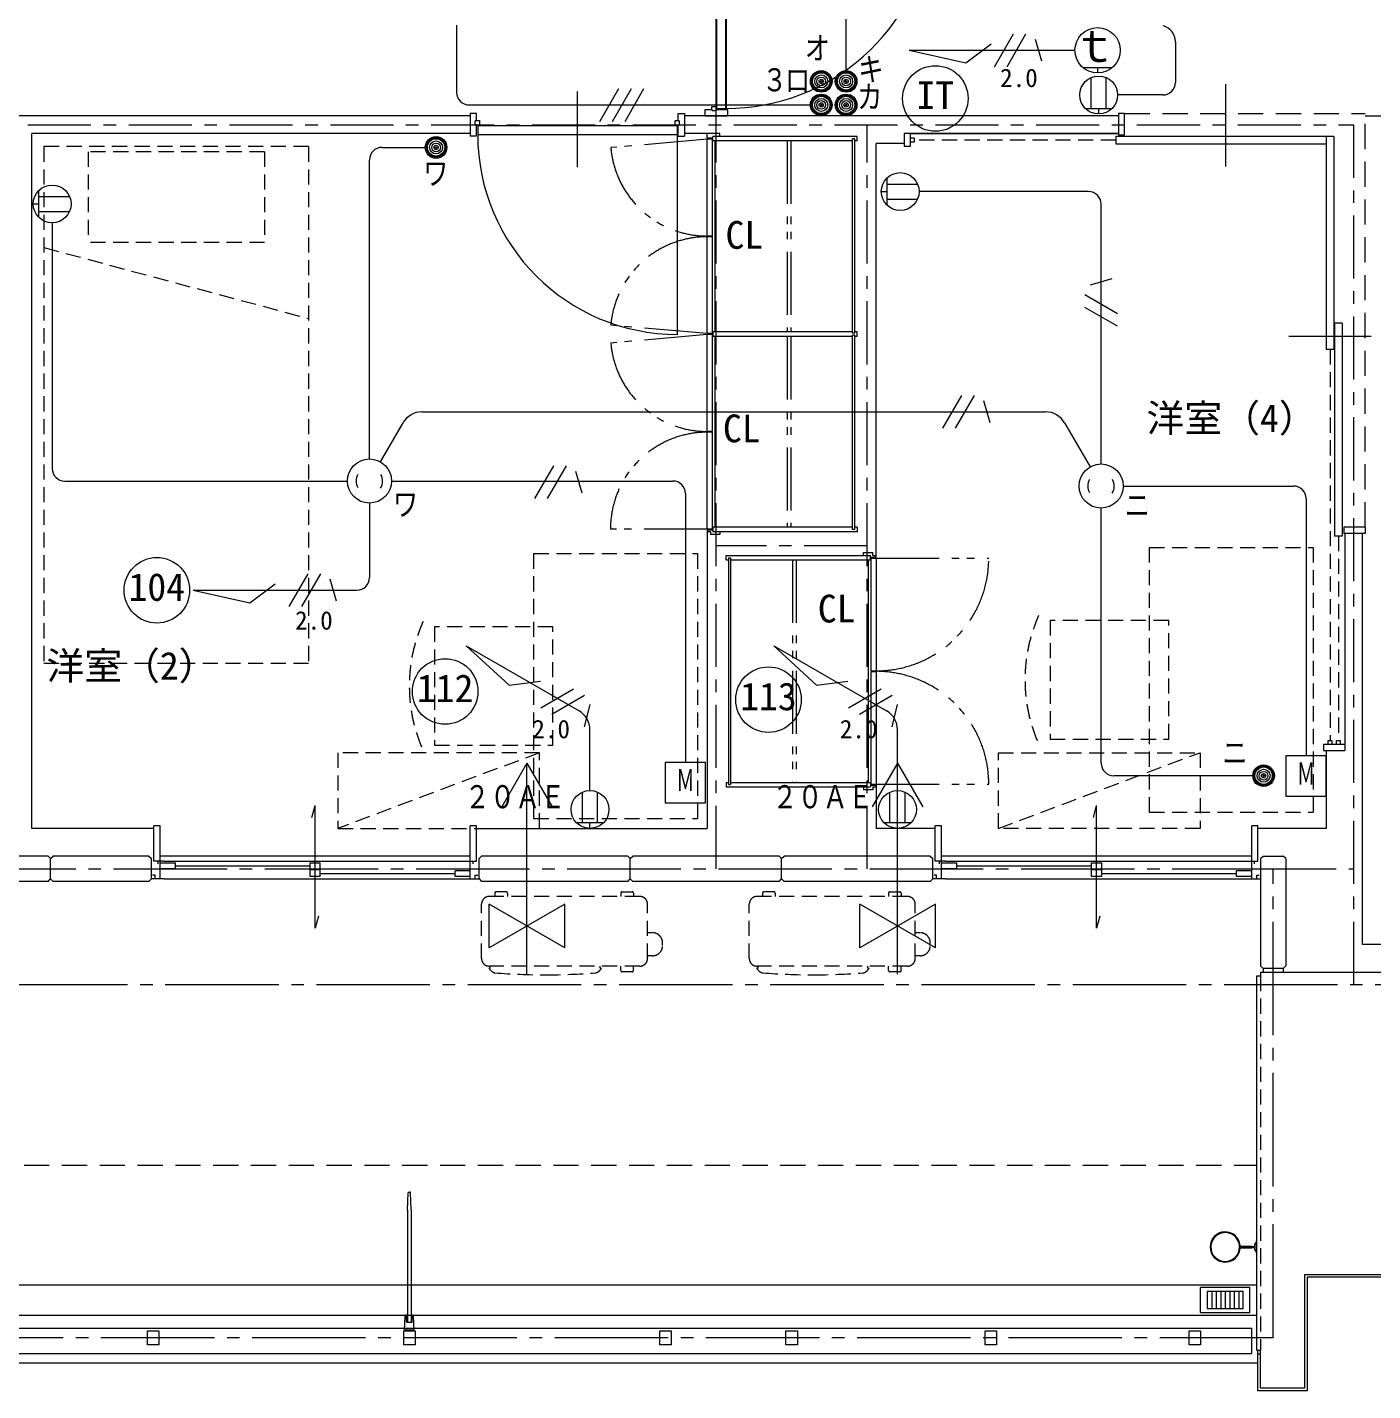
# Model space of a CAD drawing. Units: millimetres at full size, sheet at 1:50. Extents: x -15705 to 14525, y -10775 to 5709.
# Drawn here: x -966 to 4372, y -3131 to 2276 of the extents above; entities that cross this region are included whole.
import ezdxf
from ezdxf.enums import TextEntityAlignment as Align

# ---------------------------------------------------------------- set-up
doc = ezdxf.new("R2010")
doc.units = ezdxf.units.MM
doc.header["$LTSCALE"] = 50
for name, pattern in [('CHAIN1', [8, 5, -1, 1, -1]), ('CHAIN2', [12, 9, -1, 1, -1]), ('DASHED1', [1.8, 1.2, -0.6]), ('DASHED2', [3, 2, -1]), ('DOUBLE_CHAIN1', [8.8, 5, -1, 0.6, -0.6, 0.6, -1])]:
    doc.linetypes.add(name, pattern=pattern)
for name, color, linetype, lineweight in [('0-3_建築', 1, 'Continuous', 9), ('0-7_部材', 5, 'Continuous', 18), ('7-0_天井割付', 7, 'CHAIN2', 9), ('7-1_壁断面線', 7, 'CHAIN1', 9), ('7-2_張出基準', 7, 'Continuous', 9), ('7-3_点検口', 7, 'Continuous', 9), ('7-4_ｸﾞA名称', 7, 'Continuous', 9), ('7-5_ｸﾞB名称', 7, 'Continuous', 9), ('7-7_補助線', 7, 'DASHED1', 9), ('7-8_敷地', 7, 'Continuous', 9), ('7-9_表示線', 7, 'Continuous', 9), ('7-A_排水･ﾀﾞｸ', 7, 'Continuous', 9), ('7-B_ハッチング', 7, 'DASHED2', 9), ('7-C_電気設備', 7, 'Continuous', 9), ('7-D_記号', 7, 'Continuous', 9), ('7-E_文字', 7, 'Continuous', 9)]:
    doc.layers.add(name, color=color, linetype=linetype, lineweight=lineweight)
doc.styles.add('ＭＳ ゴシック', font='')
doc.styles.get('ＭＳ ゴシック').set_extended_font_data('MS Gothic')

msp = doc.modelspace()

# ---------------------------------------------------------------- linework, layer by layer
at = {"layer": '0-3_建築'}
for p, q in [((737.68, 2283.9), (737.68, 2017.53)), ((2283, 2104.16), (2283, 2313.9)), ((2871.39, 2119.44), (2946.39, 2249.34)), ((2921.39, 2119.44), (2996.39, 2249.34)), ((3058.89, 2141.09), (3033.89, 2227.69)), ((3589.51, 2218.46), (3589.51, 2057.16)), ((2532.8, 2184.39), (3190.58, 2184.39)), ((1305.87, 1902.58), (1380.87, 2032.48)), ((1355.87, 1902.58), (1430.87, 2032.48)), ((1405.87, 1902.58), (1480.87, 2032.48)), ((3539.51, 2007.16), (3359.87, 2007.16)), ((787.68, 1967.53), (2145.63, 1967.53)), ((441.85, 1799.32), (613, 1799.32)), ((391.85, 563.9), (391.85, 1749.32)), ((3244.39, 1624.12), (2572.44, 1624.12)), ((3294.39, 544.02), (3294.39, 1574.12)), ((-866.8, 1500.09), (-866.8, 526.4)), ((3337.69, 1277.46), (3251.09, 1252.46)), ((3359.34, 1139.96), (3229.44, 1214.96)), ((3359.34, 1089.96), (3229.44, 1164.96)), ((2667.19, 685.72), (2742.19, 815.62)), ((2717.19, 685.72), (2792.19, 815.62)), ((2854.69, 707.37), (2829.69, 793.97)), ((435.6, 552.17), (525.2, 707.37)), ((600.2, 750.67), (3074.56, 750.67)), ((3149.56, 707.37), (3250.64, 532.3)), ((1048.15, 406.38), (1123.15, 536.28)), ((1098.15, 406.38), (1173.15, 536.28)), ((1235.65, 428.03), (1210.65, 514.63)), ((-816.8, 476.4), (-625.18, 476.4)), ((-625.18, 476.4), (304.35, 476.4)), ((479.35, 476.4), (1595.44, 476.4)), ((3381.89, 456.52), (4057.73, 456.52)), ((391.85, 388.9), (391.85, 93.2)), ((1645.44, 426.4), (1645.44, -639.31)), ((4107.73, 406.52), (4107.73, -613.53)), ((3294.39, -642.1), (3294.39, 369.02)), ((73.38, -21.75), (148.38, 108.15)), ((123.38, -21.75), (198.38, 108.15)), ((260.88, -0.1), (235.88, 86.5)), ((-307.64, 43.2), (341.85, 43.2)), ((776.03, -176.94), (1223.54, -435.3)), ((1996.03, -176.94), (2443.54, -435.3)), ((1072.08, -422.86), (1201.98, -347.86)), ((1115.38, -447.86), (1245.29, -372.86)), ((2292.09, -422.86), (2421.99, -347.86)), ((2335.39, -447.86), (2465.29, -372.86)), ((1245.29, -497.86), (1266.94, -410.36)), ((2465.29, -497.86), (2486.94, -410.36)), ((1266.84, -751.1), (1266.84, -510.3)), ((2486.84, -751.1), (2486.84, -510.3)), ((3896.35, -692.1), (3344.39, -692.1))]:
    msp.add_line(p, q, dxfattribs=at)
at = {"layer": '0-3_建築', "color": 5, "lineweight": 18}
for p, q in [((-920.21, 1522.44), (-920.21, 1627.75)), ((-941.8, 1575.09), (-920.21, 1575.09)), ((-920.21, 1605.09), (-798.06, 1605.09)), ((-920.21, 1545.09), (-798.06, 1545.09))]:
    msp.add_line(p, q, dxfattribs=at)
at = {"layer": '0-3_建築'}
for points in [[(2532.8, 2184.39), (2757.8, 2134.39), (2857.8, 2209.39)], [(-307.64, 43.2), (-82.64, -6.8), (17.36, 68.2)], [(776.03, -176.94), (945.89, -332.74), (1069.99, -317.78)], [(1996.03, -176.94), (2165.89, -332.74), (2289.99, -317.78)]]:
    msp.add_lwpolyline(points, dxfattribs=at)
at = {"layer": '0-3_建築', "color": 3, "lineweight": 18}
for centre in [(2636.93, 1993.3), (-451.48, 43.2), (692.24, -358.31), (1974.94, -390.58)]:
    msp.add_circle(centre, 130, dxfattribs=at)
at = {"layer": '0-3_建築', "color": 5, "lineweight": 18}
msp.add_circle((-866.8, 1575.09), 75, dxfattribs=at)
at = {"layer": '0-3_建築'}
for centre, radius, start, end in [((3524.35, 2218.46), 65.16, 0, 75), ((3539.51, 2057.16), 50, 270, 0), ((787.68, 2017.53), 50, 180, 270), ((441.85, 1749.32), 50, 90, 180), ((3244.39, 1574.12), 50, 0, 90), ((600.2, 664.07), 86.6, 90, 150), ((3074.56, 664.07), 86.6, 30, 90), ((-816.8, 526.4), 50, 180, 270), ((1595.44, 426.4), 50, 0, 90), ((4057.73, 406.52), 50, 0, 90), ((341.85, 93.2), 50, 270, 0), ((1180.24, -510.3), 86.6, 0, 60), ((2400.24, -510.3), 86.6, 0, 60), ((3344.39, -642.1), 50, 180, 270)]:
    msp.add_arc(centre, radius, start, end, dxfattribs=at)
at = {"layer": '0-7_部材'}
for p, q in [((3337.46, 2114.64), (3223.7, 2114.64)), ((3280.58, 2114.64), (3280.58, 2094.39)), ((3254.87, 1953.75), (3254.87, 2075.9)), ((3314.87, 1953.75), (3314.87, 2075.9)), ((3232.21, 1953.75), (3337.52, 1953.75)), ((3284.87, 1932.16), (3284.87, 1953.75)), ((2444.03, 1676.77), (2444.03, 1571.46)), ((2422.44, 1624.12), (2444.03, 1624.12)), ((2444.03, 1654.12), (2566.17, 1654.12)), ((2444.03, 1594.12), (2566.17, 1594.12)), ((1236.84, -879.51), (1236.84, -757.36)), ((1296.84, -879.51), (1296.84, -757.36)), ((2456.84, -879.51), (2456.84, -757.36)), ((2516.84, -879.51), (2516.84, -757.36)), ((1319.49, -879.51), (1214.19, -879.51)), ((1266.84, -901.1), (1266.84, -879.51)), ((2539.5, -879.51), (2434.19, -879.51)), ((2486.84, -901.1), (2486.84, -879.51))]:
    msp.add_line(p, q, dxfattribs=at)
for points in [[(1725.44, -639.31), (1565.44, -639.31), (1565.44, -799.31), (1725.44, -799.31)], [(4187.73, -613.53), (4027.73, -613.53), (4027.73, -773.53), (4187.73, -773.53)]]:
    msp.add_lwpolyline(points, close=True, dxfattribs=at)
for centre, radius in [((3280.58, 2184.39), 90), ((2184.33, 2061.24), 43), ((2184.33, 2061.24), 38.7), ((2184.33, 2061.24), 34.4), ((2184.33, 2061.24), 25.8), ((2184.33, 2061.24), 17.2), ((2184.33, 2061.24), 8.6), ((2184.33, 2061.24), 2.87), ((2283, 2061.24), 43), ((2283, 2061.24), 38.7), ((2283, 2061.24), 34.4), ((2283, 2061.24), 25.8), ((2283, 2061.24), 17.2), ((2283, 2061.24), 8.6), ((2283, 2061.24), 2.87), ((3284.87, 2007.16), 75), ((2184.33, 1967.53), 43), ((2184.33, 1967.53), 38.7), ((2184.33, 1967.53), 34.4), ((2283, 1967.53), 43), ((2283, 1967.53), 38.7), ((2283, 1967.53), 34.4), ((2184.33, 1967.53), 25.8), ((2184.33, 1967.53), 17.2), ((2184.33, 1967.53), 8.6), ((2184.33, 1967.53), 2.87), ((2283, 1967.53), 25.8), ((2283, 1967.53), 17.2), ((2283, 1967.53), 8.6), ((2283, 1967.53), 2.87), ((656, 1799.32), 43), ((656, 1799.32), 38.7), ((656, 1799.32), 34.4), ((656, 1799.32), 25.8), ((656, 1799.32), 17.2), ((656, 1799.32), 8.6), ((656, 1799.32), 2.87), ((2497.44, 1624.12), 75), ((391.85, 476.4), 87.5), ((3294.39, 456.52), 87.5), ((3939.35, -692.1), 43), ((3939.35, -692.1), 38.7), ((3939.35, -692.1), 34.4), ((3939.35, -692.1), 25.8), ((3939.35, -692.1), 17.2), ((3939.35, -692.1), 8.6), ((3939.35, -692.1), 2.87), ((1266.84, -826.1), 75), ((2486.84, -826.1), 75)]:
    msp.add_circle(centre, radius, dxfattribs=at)
for centre, start, end in [((391.85, 476.4), 149.99973, 210.00027), ((391.85, 476.4), 328.05345, 30.00027), ((3294.39, 456.52), 149.99973, 210.00027), ((3294.39, 456.52), 328.05345, 30.00027)]:
    msp.add_arc(centre, 52.45, start, end, dxfattribs=at)
at = {"layer": '7-0_天井割付'}
for p, q in [((3976.85, -2921.1), (3976.85, -1061.1)), ((9632.07, -1521.1), (-8167.18, -1521.1)), ((3976.85, -2921.1), (-3893.15, -2921.1))]:
    msp.add_line(p, q, dxfattribs=at)
msp.add_lwpolyline([(-3623.15, -1521.1), (-3623.15, -1061.1), (3976.85, -1061.1)], dxfattribs=at)
at = {"layer": '7-1_壁断面線'}
for p, q in [((1766.85, -1061.1), (1766.85, 2838.9)), ((-3763.15, 1888.9), (4296.85, 1888.9)), ((2366.85, -1061.1), (2366.85, 1888.9)), ((4296.85, -1521.1), (4296.85, 1888.9)), ((2366.85, 218.9), (1766.85, 218.9)), ((3976.85, -1061.1), (4296.85, -1061.1))]:
    msp.add_line(p, q, dxfattribs=at)
at = {"layer": '7-2_張出基準'}
for p, q in [((-883.19, -1011.1), (-1263.16, -1011.1)), ((-873.16, -1021.13), (-883.19, -1011.1)), ((-873.16, -1021.13), (-863.13, -1011.1)), ((-873.16, -1101.13), (-873.16, -1021.1)), ((-483.16, -1011.1), (-863.13, -1011.1)), ((-483.16, -1011.1), (-473.16, -1021.1)), ((-473.16, -1101.1), (-473.16, -1021.1)), ((836.84, -1011.1), (826.84, -1021.1)), ((826.84, -1101.1), (826.84, -1021.1)), ((1416.81, -1011.1), (836.84, -1011.1)), ((1426.84, -1021.13), (1416.81, -1011.1)), ((1426.84, -1021.13), (1436.87, -1011.1)), ((1426.84, -1101.13), (1426.84, -1021.1)), ((2016.83, -1011.1), (1436.87, -1011.1)), ((2026.84, -1021.13), (2016.81, -1011.1)), ((2026.84, -1021.13), (2036.87, -1011.1)), ((2026.84, -1101.13), (2026.84, -1021.1)), ((2616.84, -1011.1), (2036.87, -1011.1)), ((2616.84, -1011.1), (2626.84, -1021.1)), ((2626.84, -1101.1), (2626.84, -1021.1)), ((3926.85, -1021.1), (3936.85, -1011.1)), ((3926.85, -1021.1), (3926.85, -1446.1)), ((3936.85, -1011.1), (4016.85, -1011.1)), ((4026.85, -1021.1), (4016.85, -1011.1)), ((4026.85, -1021.1), (4026.85, -1446.1)), ((-883.13, -1111.1), (-1263.16, -1111.1)), ((-883.13, -1111.1), (-873.16, -1101.13)), ((-863.19, -1111.1), (-873.16, -1101.13)), ((-483.16, -1111.1), (-863.19, -1111.1)), ((-473.16, -1101.1), (-483.16, -1111.1)), ((826.84, -1101.1), (836.84, -1111.1)), ((1416.87, -1111.1), (836.84, -1111.1)), ((1416.87, -1111.1), (1426.84, -1101.13)), ((1436.81, -1111.1), (1426.84, -1101.13)), ((2016.87, -1111.1), (1436.81, -1111.1)), ((2016.87, -1111.1), (2026.84, -1101.13)), ((2036.81, -1111.1), (2026.84, -1101.13)), ((2616.84, -1111.1), (2036.81, -1111.1)), ((2626.84, -1101.1), (2616.84, -1111.1)), ((3936.85, -1456.1), (3926.85, -1446.1)), ((4016.85, -1456.1), (3936.85, -1456.1)), ((3936.85, -1456.1), (3936.85, -1471.1)), ((4016.85, -1456.1), (4026.85, -1446.1)), ((4016.85, -1456.1), (4016.85, -1471.1)), ((3926.85, -1471.1), (5181.85, -1471.1)), ((3926.85, -1471.1), (3926.85, -1486.1)), ((4101.85, -2671.1), (4101.85, -3121.1)), ((3926.85, -3121.1), (3926.85, -2971.1)), ((4101.85, -3121.1), (3926.85, -3121.1))]:
    msp.add_line(p, q, dxfattribs=at)
at = {"layer": '7-2_張出基準', "linetype": 'DASHED1'}
msp.add_line((3926.85, -1486.1), (3926.85, -2971.1), dxfattribs=at)
at = {"layer": '7-2_張出基準'}
msp.add_lwpolyline([(5126.85, -1631.1), (5126.85, -2671.1), (4101.85, -2671.1)], dxfattribs=at)
at = {"layer": '7-3_点検口'}
for p, q in [((163.9, -858.59), (176.84, -810.3)), ((176.84, -1297), (176.84, -810.3)), ((3263.9, -858.59), (3276.84, -810.3)), ((3276.84, -1297), (3276.84, -810.3)), ((-438.16, -891.1), (-463.16, -891.1)), ((-463.16, -1031.21), (-463.16, -891.1)), ((-438.16, -1101.21), (-438.16, -891.1)), ((791.84, -1101.21), (791.84, -891.1)), ((2661.84, -891.1), (2636.84, -891.1)), ((2636.84, -1031.21), (2636.84, -891.1)), ((2661.84, -1101.21), (2661.84, -891.1)), ((3891.84, -1101.21), (3891.84, -891.1)), ((791.84, -1011.21), (-438.16, -1011.21)), ((3891.84, -1011.21), (2661.84, -1011.21)), ((-423.16, -1031.21), (-463.16, -1031.21)), ((-448.17, -1031.21), (-448.17, -1041.2)), ((-438.16, -1038.11), (-378.16, -1038.11)), ((-423.16, -1031.21), (776.84, -1031.21)), ((-378.16, -1049.31), (156.84, -1049.31)), ((196.84, -1065.01), (156.84, -1065.01)), ((196.84, -1091.91), (196.84, -1038.11)), ((731.84, -1080.71), (196.84, -1080.71)), ((791.84, -1069.51), (731.84, -1069.51)), ((801.84, -1031.21), (801.84, -1041.2)), ((2676.84, -1031.21), (2636.84, -1031.21)), ((2651.83, -1031.21), (2651.83, -1041.2)), ((2661.84, -1038.11), (2721.84, -1038.11)), ((2676.84, -1031.21), (3876.84, -1031.21)), ((2721.84, -1049.31), (3256.84, -1049.31)), ((3296.84, -1065.01), (3256.84, -1065.01)), ((3296.84, -1091.91), (3296.84, -1038.11)), ((3831.84, -1080.71), (3296.84, -1080.71)), ((3891.84, -1069.51), (3831.84, -1069.51)), ((3876.84, -1031.21), (3916.84, -1031.21)), ((3901.85, -1031.21), (3901.85, -1041.2)), ((-458.16, -1101.21), (-473.16, -1101.21)), ((-458.16, -1086.2), (-468.16, -1086.2)), ((-458.16, -1101.21), (-458.16, -1086.2)), ((-423.16, -1101.21), (-458.16, -1101.21)), ((-423.16, -1101.21), (776.84, -1101.21)), ((776.84, -1101.21), (811.84, -1101.21)), ((811.84, -1086.2), (821.84, -1086.2)), ((811.84, -1101.21), (811.84, -1086.2)), ((811.84, -1101.21), (826.84, -1101.21)), ((2641.85, -1101.21), (2626.84, -1101.21)), ((2641.85, -1086.2), (2631.84, -1086.2)), ((2641.85, -1101.21), (2641.85, -1086.2)), ((2676.84, -1101.21), (2641.85, -1101.21)), ((2676.84, -1101.21), (3876.84, -1101.21)), ((3876.84, -1101.21), (3911.84, -1101.21)), ((3911.84, -1086.2), (3921.85, -1086.2)), ((3911.84, -1101.21), (3911.84, -1086.2)), ((3911.84, -1101.21), (3926.85, -1101.21)), ((189.78, -1248.7), (176.84, -1297)), ((3289.79, -1248.7), (3276.84, -1297))]:
    msp.add_line(p, q, dxfattribs=at)
for points in [[(776.84, -1031.21), (816.84, -1031.21), (816.84, -891.1), (791.84, -891.1)], [(3916.84, -1031.21), (3916.84, -891.1), (3891.84, -891.1)], [(-438.16, -1060.51), (-378.16, -1060.51), (-378.16, -1038.11)], [(196.84, -1091.91), (156.84, -1091.91), (156.84, -1038.11), (196.84, -1038.11)], [(791.84, -1091.91), (731.84, -1091.91), (731.84, -1069.51)], [(2661.84, -1060.51), (2721.84, -1060.51), (2721.84, -1038.11)], [(3296.84, -1091.91), (3256.84, -1091.91), (3256.84, -1038.11), (3296.84, -1038.11)], [(3891.84, -1091.91), (3831.84, -1091.91), (3831.84, -1069.51)]]:
    msp.add_lwpolyline(points, dxfattribs=at)
at = {"layer": '7-4_ｸﾞA名称'}
for p, q in [((791.85, 1923.9), (-2188.15, 1923.9)), ((3362.93, 1923.9), (1641.85, 1923.9)), ((-948.15, -901.1), (-948.15, 1853.9)), ((791.85, 1853.9), (-948.15, 1853.9)), ((1731.85, 1853.9), (1641.85, 1853.9)), ((2537.93, 1853.9), (3362.93, 1853.9)), ((2401.85, 181.4), (2401.85, 1814.15)), ((2512.93, 1814.15), (2401.85, 1814.15)), ((1731.85, 274.9), (1731.85, -901.1)), ((4261.85, 267.95), (4261.85, -567.05)), ((4331.85, -1361.1), (4331.85, 267.95)), ((2401.85, -736.6), (2401.85, -901.1)), ((-463.16, -901.1), (-948.15, -901.1)), ((816.84, -901.1), (1731.85, -901.1)), ((2636.84, -901.1), (2401.85, -901.1)), ((5211.73, -1361.1), (4331.85, -1361.1)), ((3911.85, -1486.1), (3926.85, -1486.1)), ((3911.85, -2971.1), (3911.85, -1486.1)), ((5136.85, -2681.1), (4111.85, -2681.1)), ((4111.85, -2681.1), (4111.85, -3131.1)), ((3926.85, -2971.1), (3911.85, -2971.1)), ((3916.85, -3131.1), (3916.85, -2971.1)), ((3926.85, -2986.1), (3916.85, -2986.1)), ((4111.85, -3131.1), (3916.85, -3131.1))]:
    msp.add_line(p, q, dxfattribs=at)
msp.add_lwpolyline([(4186.92, -592.05), (4186.92, -901.1), (3916.84, -901.1)], dxfattribs=at)
at = {"layer": '7-5_ｸﾞB名称'}
for p, q in [((1767.85, 1960.91), (1767.85, 2766.9)), ((1769.85, 1953.42), (1769.85, 2775.4)), ((1805.85, 1953.42), (1805.85, 2775.4)), ((1807.85, 1948.92), (1807.85, 2778.9)), ((1216.85, 1720.9), (1216.85, 2020.9)), ((3787.93, 2049.72), (3787.93, 1723.36)), ((1721.85, 1948.92), (1721.85, 1923.92)), ((1751.35, 1948.92), (1721.85, 1948.92)), ((1751.35, 1948.92), (1751.35, 1943.9)), ((1766.37, 1948.92), (1766.37, 1943.9)), ((1811.85, 1948.92), (1766.37, 1948.92)), ((1767.85, 1948.92), (1767.85, 1960.91)), ((1769.85, 1953.42), (1805.85, 1953.42)), ((1811.85, 1948.92), (1811.85, 1923.92)), ((791.85, 1933.9), (791.85, 1843.9)), ((816.85, 1933.9), (791.85, 1933.9)), ((811.83, 1889.37), (811.83, 1904.39)), ((816.85, 1904.39), (811.83, 1904.39)), ((816.85, 1904.39), (816.85, 1933.9)), ((816.85, 1905.9), (828.84, 1905.9)), ((828.84, 1905.9), (828.84, 1887.9)), ((1616.85, 1904.39), (1616.85, 1933.9)), ((1616.85, 1904.39), (1621.86, 1904.39)), ((1621.86, 1889.37), (1621.86, 1904.39)), ((1721.85, 1923.92), (1811.85, 1923.92)), ((1766.37, 1943.9), (1751.35, 1943.9)), ((3387.93, 1933.9), (3362.93, 1933.9)), ((3387.93, 1848.9), (3387.93, 1933.9)), ((816.85, 1843.9), (791.85, 1843.9)), ((816.85, 1889.37), (811.83, 1889.37)), ((816.85, 1843.9), (816.85, 1889.37)), ((816.85, 1887.9), (828.84, 1887.9)), ((821.35, 1885.9), (821.35, 1849.9)), ((821.35, 1885.9), (1613.35, 1885.9)), ((821.35, 1849.9), (1613.35, 1849.9)), ((1604.85, 1887.9), (1616.85, 1887.9)), ((1613.35, 1057.9), (1613.35, 1885.9)), ((1616.85, 1843.9), (1616.85, 1889.37)), ((1616.85, 1889.37), (1621.86, 1889.37)), ((1616.85, 1843.9), (1641.85, 1843.9)), ((2537.93, 1804.15), (2537.93, 1853.97)), ((3362.93, 1853.9), (2537.93, 1853.9)), ((3352.93, 1842.95), (3352.93, 1812.96)), ((4217.92, 1842.95), (3352.93, 1842.95)), ((4187.93, 1842.95), (4187.93, 997.95)), ((4217.92, 1842.95), (4217.92, 997.95)), ((2552.93, 1835.46), (2537.93, 1835.46)), ((3352.93, 1812.96), (4187.93, 1812.96)), ((4250.9, 1102.95), (4220.92, 1102.95)), ((4220.92, 1102.95), (4220.92, 257.95)), ((4250.9, 1102.95), (4250.9, 257.95)), ((4039.14, 1050.45), (4365.65, 1050.45)), ((4217.92, 997.95), (4187.93, 997.95)), ((4341.85, 292.95), (4341.85, 267.95)), ((4250.9, 257.95), (4220.92, 257.95)), ((4341.85, 267.95), (4256.85, 267.95)), ((4261.85, 267.95), (4261.85, -592.05)), ((4176.92, -567.05), (4176.92, -592.05)), ((4176.92, -567.05), (4261.85, -567.05)), ((4176.92, -592.05), (4261.85, -592.05))]:
    msp.add_line(p, q, dxfattribs=at)
at = {"layer": '7-5_ｸﾞB名称', "linetype": 'DASHED2'}
for p in [(3387.93, 1933.9), (4341.85, 292.95)]:
    msp.add_line(p, (4341.85, 1933.9), dxfattribs=at)
at = {"layer": '7-5_ｸﾞB名称', "linetype": 'DASHED1'}
for p, q in [((3352.93, 1827.96), (2552.93, 1827.96)), ((4202.93, 997.95), (4202.93, -552.05)), ((4235.91, 257.95), (4235.91, -552.05))]:
    msp.add_line(p, q, dxfattribs=at)
at = {"layer": '7-5_ｸﾞB名称'}
for points in [[(1749.85, 1948.92), (1749.85, 1960.91), (1767.85, 1960.91)], [(1604.85, 1887.9), (1604.85, 1905.9), (1616.85, 1905.9)], [(1616.85, 1933.9), (1641.85, 1933.9), (1641.85, 1843.9)], [(3362.93, 1933.9), (3362.93, 1848.9), (3387.93, 1848.9)], [(2537.93, 1853.97), (2512.93, 1853.97), (2512.93, 1804.15), (2537.93, 1804.15)], [(2552.93, 1835.46), (2552.93, 1820.46), (2537.93, 1820.46)], [(4341.85, 292.95), (4256.85, 292.95), (4256.85, 267.95)], [(4195.42, -567.05), (4195.42, -552.05), (4210.42, -552.05), (4210.42, -567.05)], [(4228.41, -567.05), (4228.41, -552.05), (4243.41, -552.05), (4243.41, -567.05)]]:
    msp.add_lwpolyline(points, dxfattribs=at)
for centre, radius, start, end in [((1805.85, 2775.4), 822, 270, 353.19092), ((1613.35, 1849.9), 792, 180, 270)]:
    msp.add_arc(centre, radius, start, end, dxfattribs=at)
at = {"layer": '7-7_補助線'}
for p, q in [((-899.61, 1802.26), (-899.61, -247.74)), ((150.39, 1802.26), (-899.61, 1802.26)), ((150.39, 1802.26), (150.39, -247.74)), ((-24.61, 1782.27), (-24.61, 1422.27)), ((-24.61, 1422.27), (-724.61, 1422.27)), ((-899.61, 1402.27), (150.39, 1120.92)), ((1043.3, 188.51), (1043.3, -861.49)), ((1043.3, 188.51), (1693.3, 188.51)), ((1693.3, 188.51), (1693.3, -861.49)), ((3485.8, 213.3), (3485.8, -836.7)), ((3485.8, 213.3), (4135.8, 213.3)), ((4135.8, 213.3), (4135.8, -836.7)), ((1120.05, -101.49), (650.05, -101.49)), ((650.05, -101.49), (650.05, -571.49)), ((1120.05, -571.49), (1120.05, -101.49)), ((3562.55, -76.7), (3092.55, -76.7)), ((3092.55, -76.7), (3092.55, -546.7)), ((3562.55, -546.7), (3562.55, -76.7)), ((150.39, -247.74), (-899.61, -247.74)), ((650.05, -571.49), (1120.05, -571.49)), ((3092.55, -546.7), (3562.55, -546.7)), ((1043.3, -861.49), (1693.3, -861.49)), ((3485.8, -836.7), (4135.8, -836.7))]:
    msp.add_line(p, q, dxfattribs=at)
msp.add_lwpolyline([(-24.61, 1782.27), (-724.61, 1782.27), (-724.61, 1422.27)], dxfattribs=at)
for centre in [(1177.3, -336.49), (3619.79, -311.7)]:
    msp.add_arc(centre, 627.25, 155.9769, 204.02299, dxfattribs=at)
at = {"layer": '7-8_敷地', "linetype": 'DASHED1'}
for p, q in [((1066.84, -601.1), (266.84, -601.1)), ((1066.84, -601.1), (266.84, -901.1)), ((266.84, -601.1), (266.84, -901.1)), ((1066.84, -901.1), (1066.84, -601.1)), ((2886.84, -601.1), (3686.84, -601.1)), ((2886.84, -901.1), (2886.84, -601.1)), ((266.84, -901.1), (1066.84, -901.1)), ((1464.84, -1171.1), (866.84, -1171.1)), ((889.34, -1157.64), (889.34, -1171.1)), ((934.34, -1152.64), (894.34, -1152.64)), ((939.34, -1157.64), (939.34, -1171.1)), ((1389.34, -1157.64), (1389.34, -1171.1)), ((1394.34, -1152.64), (1434.34, -1152.64)), ((1439.34, -1157.64), (1439.34, -1171.1)), ((2526.84, -1171.1), (1928.84, -1171.1)), ((1951.35, -1157.64), (1951.35, -1171.1)), ((1996.35, -1152.64), (1956.35, -1152.64)), ((2001.35, -1157.64), (2001.35, -1171.1)), ((2451.35, -1157.64), (2451.35, -1171.1)), ((2456.35, -1152.64), (2496.35, -1152.64)), ((2501.35, -1157.64), (2501.35, -1171.1)), ((836.84, -1417.44), (836.84, -1201.1)), ((1494.84, -1417.44), (1494.84, -1201.1)), ((1898.84, -1417.44), (1898.84, -1201.1)), ((2556.84, -1417.44), (2556.84, -1201.1)), ((1514.84, -1315.14), (1494.84, -1315.14)), ((2576.84, -1315.14), (2556.84, -1315.14)), ((1554.84, -1366.15), (1554.84, -1355.14)), ((2616.84, -1366.15), (2616.84, -1355.14)), ((871.35, -1454.83), (866.35, -1454.83)), ((1464.84, -1447.44), (866.84, -1447.44)), ((871.35, -1454.83), (871.35, -1447.44)), ((1307.35, -1454.83), (1307.35, -1447.44)), ((1307.35, -1454.83), (1312.35, -1454.83)), ((1389.34, -1464.64), (1389.34, -1447.44)), ((1439.34, -1464.64), (1439.34, -1447.44)), ((1514.84, -1406.15), (1494.84, -1406.15)), ((1933.35, -1454.83), (1928.35, -1454.83)), ((2526.84, -1447.44), (1928.84, -1447.44)), ((1933.35, -1454.83), (1933.35, -1447.44)), ((2369.35, -1454.83), (2369.35, -1447.44)), ((2369.35, -1454.83), (2374.35, -1454.83)), ((2451.35, -1464.64), (2451.35, -1447.44)), ((2501.35, -1464.64), (2501.35, -1447.44)), ((2576.84, -1406.15), (2556.84, -1406.15)), ((1434.34, -1469.64), (1394.34, -1469.64)), ((2496.35, -1469.64), (2456.35, -1469.64))]:
    msp.add_line(p, q, dxfattribs=at)
for points in [[(2886.84, -901.1), (3686.84, -601.1), (3686.84, -901.1)], [(-443.98, -2893.6), (-443.98, -2948.6), (-488.98, -2948.6), (-488.98, -2893.6)], [(572.7, -2948.6), (527.7, -2948.6), (527.7, -2893.6), (572.7, -2893.6)], [(1589.38, -2893.6), (1589.38, -2948.6), (1544.38, -2948.6), (1544.38, -2893.6)], [(2089.38, -2893.6), (2089.38, -2948.6), (2044.38, -2948.6), (2044.38, -2893.6)], [(2879.38, -2893.6), (2879.38, -2948.6), (2834.38, -2948.6), (2834.38, -2893.6)], [(3689.35, -2893.6), (3689.35, -2948.6), (3644.35, -2948.6), (3644.35, -2893.6)]]:
    msp.add_lwpolyline(points, close=True, dxfattribs=at)
for centre, radius, start, end in [((866.84, -1201.1), 30, 90, 180), ((894.34, -1157.64), 5, 90, 180), ((934.34, -1157.64), 5, 0, 90), ((1394.34, -1157.64), 5, 90, 180), ((1434.34, -1157.64), 5, 0, 90), ((1464.84, -1201.1), 30, 0, 90), ((1928.84, -1201.1), 30, 90, 180), ((1956.35, -1157.64), 5, 90, 180), ((1996.35, -1157.64), 5, 0, 90), ((2456.35, -1157.64), 5, 90, 180), ((2496.35, -1157.64), 5, 0, 90), ((2526.84, -1201.1), 30, 0, 90), ((1514.84, -1355.14), 40, 0, 90), ((2576.84, -1355.14), 40, 0, 90), ((1514.84, -1366.15), 40, 270, 0), ((2576.84, -1366.15), 40, 270, 0), ((866.84, -1417.44), 30, 180, 270), ((897.42, -1441.05), 33.99, 203.92154, 257.17011), ((1281.28, -1441.05), 33.99, 282.82989, 336.07846), ((1464.84, -1417.44), 30, 270, 0), ((1928.84, -1417.44), 30, 180, 270), ((1959.42, -1441.05), 33.99, 203.92154, 257.17011), ((2343.28, -1441.05), 33.99, 282.82989, 336.07846), ((2526.84, -1417.44), 30, 270, 0), ((1134.78, 2079.46), 3562.09, 266.05768, 269.2693), ((1043.92, 2079.46), 3562.09, 270.7307, 273.94232), ((1394.34, -1464.64), 5, 180, 270), ((1434.34, -1464.64), 5, 270, 0), ((2196.78, 2079.46), 3562.09, 266.05768, 269.2693), ((2105.93, 2079.46), 3562.09, 270.7307, 273.94232), ((2456.35, -1464.64), 5, 180, 270), ((2496.35, -1464.64), 5, 270, 0)]:
    msp.add_arc(centre, radius, start, end, dxfattribs=at)
at = {"layer": '7-9_表示線'}
for p, q in [((-3828.15, -2711.1), (3911.85, -2711.1)), ((-3828.15, -2831.1), (3911.85, -2831.1)), ((-3833.15, -3021.1), (3916.85, -3021.1))]:
    msp.add_line(p, q, dxfattribs=at)
at = {"layer": '7-A_排水･ﾀﾞｸ'}
for p, q in [((542.7, -2414.4), (545.61, -2345.75)), ((547.43, -2343.85), (550.2, -2343.6)), ((552.89, -2343.74), (550.2, -2343.6)), ((557.7, -2414.4), (554.79, -2345.66)), ((542.7, -2414.4), (542.7, -2859.1)), ((557.7, -2414.4), (557.7, -2859.1)), ((531.46, -2893.6), (533.54, -2834)), ((536.54, -2831.1), (537.29, -2831.1)), ((539.2, -2858.14), (538.29, -2832.07)), ((539.22, -2844.1), (542.7, -2844.1)), ((539.33, -2834.1), (542.7, -2834.1)), ((540.2, -2859.1), (560.2, -2859.1)), ((561.08, -2834.1), (557.7, -2834.1)), ((561.18, -2844.1), (557.7, -2844.1)), ((561.2, -2858.14), (562.11, -2832.07)), ((563.86, -2831.1), (563.11, -2831.1)), ((568.94, -2893.6), (566.86, -2834)), ((-3808.15, -2883.6), (3891.85, -2883.6)), ((533.38, -2889.1), (567.03, -2889.1)), ((3891.85, -2983.6), (3891.85, -2883.6)), ((-3808.15, -2983.6), (3891.85, -2983.6))]:
    msp.add_line(p, q, dxfattribs=at)
for centre, radius, start, end in [((547.61, -2345.84), 2, 95, 177.57366), ((552.79, -2345.74), 2, 2.42634, 87), ((536.54, -2834.1), 3, 90, 178), ((537.29, -2832.1), 1, 2, 90), ((539.22, -2845.1), 1, 90, 177), ((539.33, -2833.1), 1, 182, 270), ((540.2, -2858.1), 1, 182, 270), ((560.2, -2858.1), 1, 270, 358), ((561.08, -2833.1), 1, 270, 358), ((561.18, -2845.1), 1, 3, 90), ((563.11, -2832.1), 1, 90, 178), ((563.86, -2834.1), 3, 2, 90), ((533.55, -2891.1), 2, 90, 178), ((566.85, -2891.1), 2, 2, 90)]:
    msp.add_arc(centre, radius, start, end, dxfattribs=at)
at = {"layer": '7-B_ハッチング'}
for p, q in [((4341.85, 1923.9), (6836.85, 1923.9)), ((-3828.15, -2236.1), (3911.85, -2236.1))]:
    msp.add_line(p, q, dxfattribs=at)
at = {"layer": '7-C_電気設備'}
for p, q in [((3910.36, -2541.1), (3903.85, -2548.61)), ((3910.36, -2586.1), (3910.36, -2536.11)), ((3911.84, -2536.11), (3910.36, -2536.11)), ((3843.83, -2559.63), (3903.85, -2559.63)), ((3843.83, -2562.62), (3903.85, -2562.62)), ((3849.5, -2557.64), (3892.85, -2557.64)), ((3849.5, -2564.61), (3892.85, -2564.61)), ((3892.85, -2559.61), (3892.85, -2557.64)), ((3892.85, -2564.61), (3892.85, -2562.63)), ((3903.85, -2573.63), (3903.85, -2548.61)), ((3903.85, -2573.63), (3910.36, -2581.12)), ((3911.84, -2586.1), (3910.36, -2586.1)), ((3884.36, -2721.1), (3689.34, -2721.08)), ((3689.34, -2821.11), (3689.34, -2721.09)), ((3858.35, -2737.63), (3715.34, -2737.63)), ((3715.34, -2737.63), (3715.34, -2804.59)), ((3733.22, -2737.63), (3733.22, -2804.59)), ((3751.1, -2737.63), (3751.1, -2804.59)), ((3768.97, -2737.63), (3768.97, -2804.59)), ((3786.85, -2737.63), (3786.85, -2804.59)), ((3804.72, -2737.63), (3804.72, -2804.59)), ((3822.6, -2737.63), (3822.6, -2804.59)), ((3840.48, -2737.63), (3840.48, -2804.59)), ((3858.35, -2804.59), (3858.35, -2737.63)), ((3715.34, -2804.59), (3858.35, -2804.59))]:
    msp.add_line(p, q, dxfattribs=at)
msp.add_lwpolyline([(3689.34, -2821.11), (3884.36, -2821.11), (3884.36, -2721.1)], dxfattribs=at)
for centre, radius, start, end in [((3786.85, -2561.11), 60, 6.01788, 180.00002), ((3786.85, -2561.11), 57, 0, 180.00002), ((3786.85, -2561.11), 60, 180.00002, 353.98213), ((3786.85, -2561.11), 57, 180.00002, 0), ((3849.5, -2554.61), 3, 186.11685, 270), ((3849.5, -2567.61), 3, 90, 173.88315)]:
    msp.add_arc(centre, radius, start, end, dxfattribs=at)
at = {"layer": '7-D_記号'}
for p, q in [((1016.84, -642.75), (916.83, -815.96)), ((1016.84, -642.75), (1116.84, -815.96)), ((1016.84, -1479.46), (1016.84, -642.75)), ((2486.84, -642.75), (2386.83, -815.96)), ((2486.84, -642.75), (2586.85, -815.96)), ((2486.84, -1479.46), (2486.84, -642.75)), ((866.85, -1374.4), (866.85, -1201.19)), ((1166.89, -1201.19), (866.85, -1374.4)), ((1166.89, -1374.4), (866.85, -1201.19)), ((1166.89, -1374.4), (1166.89, -1201.19)), ((2336.86, -1374.4), (2336.86, -1201.19)), ((2636.89, -1201.19), (2336.86, -1374.4)), ((2636.89, -1374.4), (2336.86, -1201.19)), ((2636.89, -1374.4), (2636.89, -1201.19))]:
    msp.add_line(p, q, dxfattribs=at)
at = {"layer": '7-E_文字'}
for p, q in [((1731.85, 1835.9), (1731.85, 1853.9)), ((1753.85, 1824.9), (1753.85, 1842.9)), ((2326.85, 1842.9), (1753.85, 1842.9)), ((2326.85, 1824.9), (2326.85, 1842.9)), ((1753.85, 1835.9), (1731.85, 1835.9)), ((1751.85, 1831.9), (1731.85, 1831.9)), ((1731.85, 1447.9), (1731.85, 1831.9)), ((1751.85, 1831.9), (1751.85, 1447.9)), ((2308.85, 1824.9), (1753.85, 1824.9)), ((1763.85, 1067.9), (1763.85, 1824.9)), ((2316.85, 1833.9), (2308.85, 1833.9)), ((2308.85, 1062.9), (2308.85, 1833.9)), ((2316.85, 1062.9), (2316.85, 1833.9)), ((2326.85, 1824.9), (2316.85, 1824.9)), ((1751.85, 1447.9), (1731.85, 1447.9)), ((1751.85, 1444.9), (1731.85, 1444.9)), ((1731.85, 1060.9), (1731.85, 1444.9)), ((1751.85, 1444.9), (1751.85, 1060.9)), ((1751.85, 1060.9), (1731.85, 1060.9)), ((1751.85, 1056.9), (1731.85, 1056.9)), ((1751.85, 1056.9), (1751.85, 672.9)), ((1753.85, 1067.9), (1753.85, 1049.9)), ((2308.85, 1067.9), (1753.85, 1067.9)), ((2308.85, 1049.9), (1753.85, 1049.9)), ((1763.85, 292.9), (1763.85, 1049.9)), ((2316.85, 1062.9), (2308.85, 1062.9)), ((2316.85, 1054.9), (2308.85, 1054.9)), ((2308.85, 283.9), (2308.85, 1054.9)), ((2326.85, 1067.9), (2316.85, 1067.9)), ((2316.85, 283.9), (2316.85, 1054.9)), ((2326.85, 1049.9), (2316.85, 1049.9)), ((2326.85, 1049.9), (2326.85, 1067.9)), ((1751.85, 669.9), (1731.85, 669.9)), ((1731.85, 285.9), (1731.85, 669.9)), ((1751.85, 669.9), (1751.85, 285.9)), ((1751.85, 285.9), (1731.85, 285.9)), ((1753.85, 281.9), (1731.85, 281.9)), ((1731.85, 281.9), (1731.85, 274.9)), ((1744.35, 274.9), (1731.85, 274.9)), ((1744.35, 274.9), (1744.35, 263.9)), ((2308.85, 292.9), (1753.85, 292.9)), ((1753.85, 292.9), (1753.85, 274.9)), ((2326.85, 274.9), (1753.85, 274.9)), ((1781.85, 274.9), (1781.85, 263.9)), ((2316.85, 283.9), (2308.85, 283.9)), ((2326.85, 292.9), (2316.85, 292.9)), ((2326.85, 292.9), (2326.85, 274.9)), ((1781.85, 263.9), (1744.35, 263.9)), ((1806.85, 181.4), (2379.85, 181.4)), ((1806.85, 163.4), (1806.85, 181.4)), ((1806.85, 163.4), (1816.85, 163.4)), ((1816.85, 172.4), (1824.85, 172.4)), ((1816.85, 172.4), (1816.85, -727.6)), ((1824.85, 172.4), (1824.85, -727.6)), ((1824.85, 163.4), (2379.85, 163.4)), ((2351.85, 192.4), (2389.35, 192.4)), ((2351.85, 181.4), (2351.85, 192.4)), ((2369.85, 163.4), (2369.85, -718.6)), ((2379.85, 163.4), (2379.85, 181.4)), ((2379.85, 174.4), (2401.85, 174.4)), ((2381.85, 170.4), (2401.85, 170.4)), ((2381.85, -276.6), (2381.85, 170.4)), ((2389.35, 181.4), (2389.35, 192.4)), ((2389.35, 181.4), (2401.85, 181.4)), ((2401.85, 174.4), (2401.85, 181.4)), ((2401.85, 170.4), (2401.85, -276.6)), ((2381.85, -276.6), (2401.85, -276.6)), ((2381.85, -278.6), (2401.85, -278.6)), ((2381.85, -725.6), (2381.85, -278.6)), ((2401.85, -278.6), (2401.85, -725.6)), ((1806.85, -718.6), (1806.85, -736.6)), ((1806.85, -718.6), (1816.85, -718.6)), ((1806.85, -736.6), (2379.85, -736.6)), ((1816.85, -727.6), (1824.85, -727.6)), ((1824.85, -718.6), (2379.85, -718.6)), ((2351.85, -736.6), (2351.85, -747.6)), ((2379.85, -718.6), (2379.85, -736.6)), ((2379.85, -729.6), (2401.85, -729.6)), ((2381.85, -725.6), (2401.85, -725.6)), ((2389.35, -736.6), (2401.85, -736.6)), ((2401.85, -729.6), (2401.85, -736.6))]:
    msp.add_line(p, q, dxfattribs=at)
at = {"layer": '7-E_文字', "linetype": 'DOUBLE_CHAIN1'}
for p, q in [((1731.85, 1831.9), (1349.31, 1798.43)), ((2048.85, 1824.9), (2048.85, 1067.9)), ((2063.85, 1824.9), (2063.85, 1067.9)), ((1731.85, 1060.9), (1349.31, 1094.36)), ((1731.85, 1056.9), (1349.31, 1023.43)), ((2048.85, 1049.9), (2048.85, 292.9)), ((2063.85, 1049.9), (2063.85, 292.9)), ((1731.85, 285.9), (1347.85, 285.9)), ((2069.85, 163.4), (2069.85, -718.6)), ((2084.85, 163.4), (2084.85, -718.6)), ((2401.85, 170.4), (2848.85, 170.4)), ((2401.85, -725.6), (2848.85, -725.6))]:
    msp.add_line(p, q, dxfattribs=at)
at = {"layer": '7-E_文字'}
for points in [[(1781.85, 1842.9), (1781.85, 1853.9), (1731.85, 1853.9)], [(1751.85, 672.9), (1731.85, 672.9), (1731.85, 1056.9)], [(2389.35, -736.6), (2389.35, -747.6), (2351.85, -747.6)]]:
    msp.add_lwpolyline(points, dxfattribs=at)
at = {"layer": '7-E_文字', "linetype": 'DOUBLE_CHAIN1'}
for centre, radius, start, end in [((1731.85, 1831.9), 384, 185, 270), ((1731.85, 1060.9), 384, 90, 175), ((1731.85, 1056.9), 384, 185, 270), ((1731.85, 285.9), 384, 90, 180), ((2401.85, 170.4), 447, 270, 0), ((2401.85, -725.6), 447, 360, 90)]:
    msp.add_arc(centre, radius, start, end, dxfattribs=at)

# ---------------------------------------------------------------- texts
at = {"layer": '0-3_建築', "color": 3, "style": 'ＭＳ ゴシック'}
for s, height, p in [('2.0', 73.31, (2893.6, 2016.44)), ('IT', 110, (2561.93, 1918.3)), ('104', 110, (-563.98, -31.8)), ('2.0', 73.31, (96.66, -134.95)), ('112', 110, (579.74, -433.31)), ('113', 110, (1862.44, -465.58)), ('2.0', 73.31, (1037.99, -565.89)), ('2.0', 73.31, (2257.99, -565.89))]:
    msp.add_text(s, height=height, dxfattribs=at).set_placement(p, align=Align.BOTTOM_LEFT)
at = {"layer": '0-7_部材', "color": 3, "style": 'ＭＳ ゴシック'}
for s, height, width, p in [('オ', 91.64, 0.8, (2118.98, 2120.31)), ('３', 91.64, 0.8, (1949.66, 1994.06)), ('キ', 91.64, 0.8, (2331.37, 2035.65)), ('ロ', 91.64, 0.8, (2040.26, 1992.58)), ('カ', 91.64, 0.8, (2326.53, 1926.82)), ('ワ', 91.64, 0.8, (604.81, 1623.92)), ('ワ', 91.64, 0.8, (484.94, 311.35)), ('ニ', 91.64, 0.8, (3388.52, 307.61)), ('ニ', 91.64, 0.8, (3775.41, -674.4)), ('Ｍ', 87.98, 0.6, (4071.73, -754.13)), ('Ｍ', 87.98, 0.6, (1609.44, -779.91)), ('２０ＡＥ', 91.64, 0.8, (769.85, -848.79)), ('２０ＡＥ', 91.64, 0.8, (1989.86, -848.79))]:
    msp.add_text(s, height=height, dxfattribs=dict(at, width=width)).set_placement(p, align=Align.BOTTOM_LEFT)
msp.add_text('ｔ', height=128.3, dxfattribs=at).set_placement((3180.46, 2100.06), align=Align.BOTTOM_LEFT)
at = {"layer": '7-7_補助線', "style": 'ＭＳ ゴシック'}
for s, p in [('CL', (1804.3, 1364.22)), ('洋室（4）', (3474.67, 637.7)), ('CL', (1794.14, 597.06)), ('CL', (2170.58, -117.56)), ('洋室（2）', (-889.67, -344.48))]:
    msp.add_text(s, height=110, dxfattribs=at).set_placement(p, align=Align.BOTTOM_LEFT)

doc.saveas('drawing.dxf')
